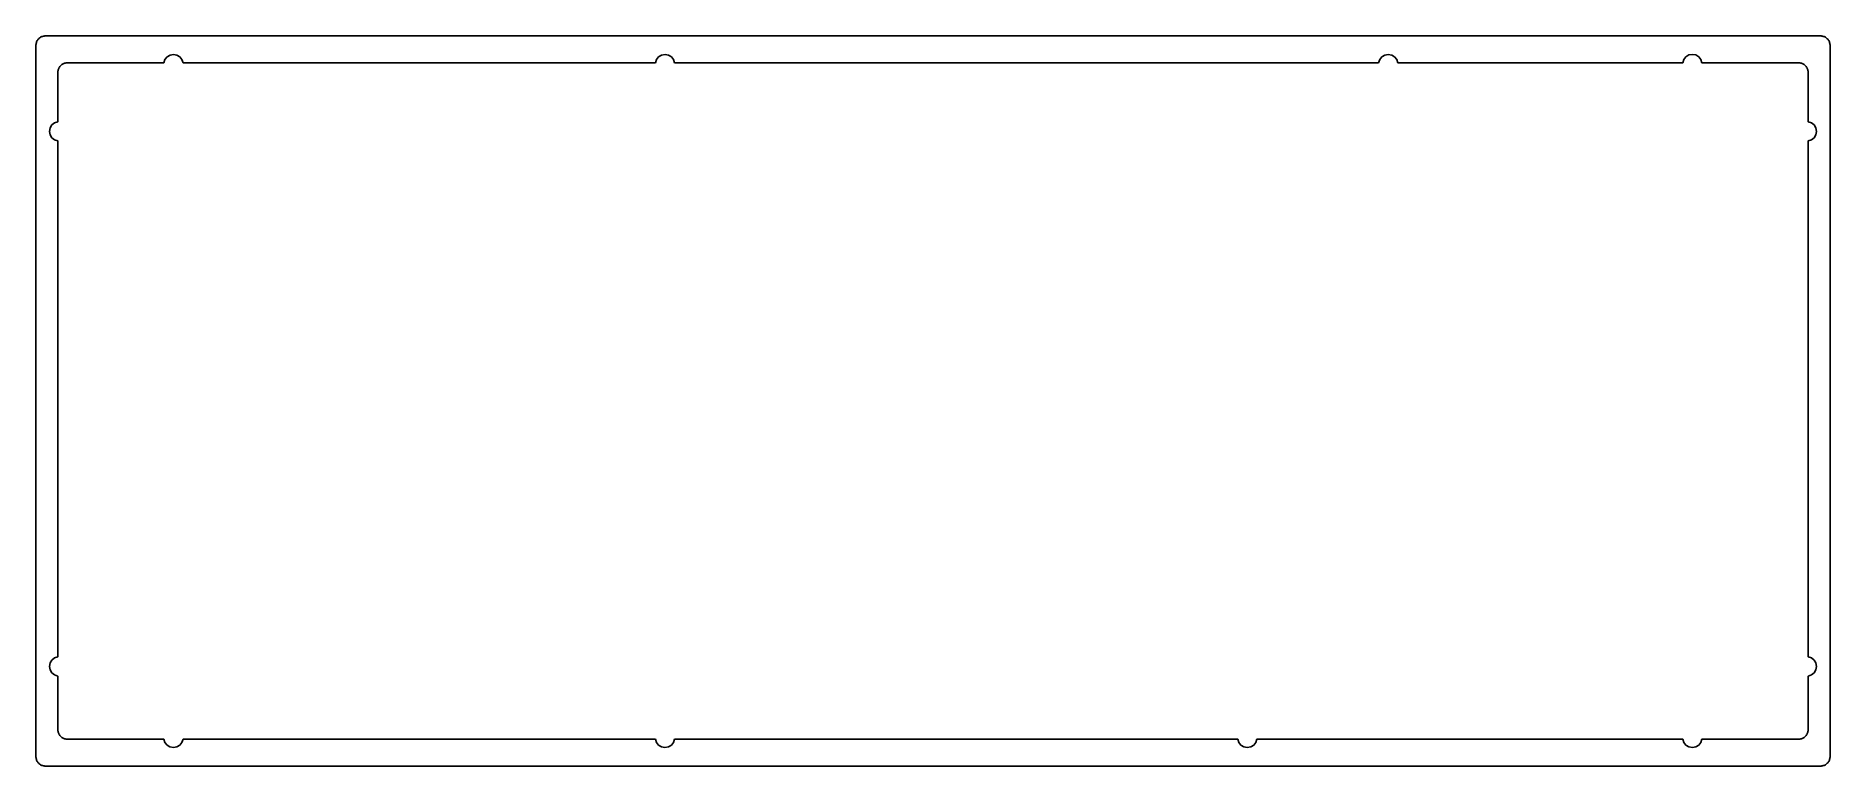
# Model space of a CAD drawing. Extents: x 0 to 366, y 0 to 149.
import ezdxf

# ---------------------------------------------------------------- set-up
doc = ezdxf.new("R2010")
doc.units = 0
doc.layers.get('0').update_dxf_attribs({"linetype": 'CONTINUOUS'})

msp = doc.modelspace()

# ---------------------------------------------------------------- linework, layer by layer
at = {"color": 0}
for p, q in [((0.100597, 146.925), (0.107487, 147.082)), ((0.100597, 2.10013), (0.100597, 146.925)), ((0.107487, 147.082), (0.125402, 147.239)), ((0.125402, 147.239), (0.155718, 147.392)), ((0.155718, 147.392), (0.198438, 147.545)), ((0.198438, 147.545), (0.253559, 147.691)), ((0.253559, 147.691), (0.318327, 147.833)), ((0.318327, 147.833), (0.395496, 147.971)), ((0.395496, 147.971), (0.482314, 148.102)), ((0.482314, 148.102), (0.580154, 148.225)), ((0.580154, 148.225), (0.686262, 148.34)), ((0.686262, 148.34), (0.802019, 148.446)), ((0.802019, 148.446), (0.924662, 148.544)), ((0.924662, 148.544), (1.05558, 148.631)), ((1.05558, 148.631), (1.19338, 148.708)), ((1.19338, 148.708), (1.33532, 148.773)), ((1.33532, 148.773), (1.48139, 148.828)), ((1.48139, 148.828), (1.63435, 148.871)), ((1.63435, 148.871), (1.78732, 148.901)), ((1.78732, 148.901), (1.94441, 148.919)), ((1.94441, 148.919), (2.10151, 148.926)), ((2.10151, 148.926), (363.763, 148.926)), ((363.763, 148.926), (363.922, 148.919)), ((363.922, 148.919), (364.077, 148.901)), ((364.077, 148.901), (364.229, 148.871)), ((364.229, 148.871), (364.381, 148.828)), ((364.381, 148.828), (364.529, 148.773)), ((364.529, 148.773), (364.67, 148.708)), ((364.67, 148.708), (364.811, 148.631)), ((364.811, 148.631), (364.942, 148.544)), ((364.942, 148.544), (365.061, 148.446)), ((365.061, 148.446), (365.178, 148.34)), ((365.178, 148.34), (365.284, 148.225)), ((365.284, 148.225), (365.383, 148.102)), ((365.383, 148.102), (365.471, 147.971)), ((365.471, 147.971), (365.548, 147.833)), ((365.548, 147.833), (365.612, 147.691)), ((365.612, 147.691), (365.668, 147.545)), ((365.668, 147.545), (365.711, 147.392)), ((365.711, 147.392), (365.739, 147.239)), ((365.739, 147.239), (365.756, 147.082)), ((365.756, 147.082), (365.764, 146.925)), ((365.764, 146.925), (365.764, 2.10013)), ((4.96782, 142.668), (4.88237, 142.547)), ((5.06293, 142.781), (4.96782, 142.668)), ((5.16625, 142.889), (5.06293, 142.781)), ((5.27925, 142.986), (5.16625, 142.889)), ((5.39916, 143.077), (5.27925, 142.986)), ((5.52732, 143.159), (5.39916, 143.077)), ((5.66099, 143.231), (5.52732, 143.159)), ((5.80016, 143.29), (5.66099, 143.231)), ((5.94349, 143.341), (5.80016, 143.29)), ((6.09092, 143.379), (5.94349, 143.341)), ((6.24113, 143.408), (6.09092, 143.379)), ((6.3941, 143.425), (6.24113, 143.408)), ((6.54706, 143.432), (6.3941, 143.425)), ((26.1855, 143.432), (6.54706, 143.432)), ((26.4046, 144.114), (26.1855, 143.432)), ((26.8387, 144.658), (26.4046, 144.114)), ((27.434, 145.019), (26.8387, 144.658)), ((28.1395, 145.149), (27.434, 145.019)), ((28.8437, 145.019), (28.1395, 145.149)), ((29.439, 144.658), (28.8437, 145.019)), ((29.8731, 144.114), (29.439, 144.658)), ((30.0936, 143.432), (29.8731, 144.114)), ((126.361, 143.432), (30.0936, 143.432)), ((126.578, 144.117), (126.361, 143.432)), ((127.012, 144.662), (126.578, 144.117)), ((127.609, 145.025), (127.012, 144.662)), ((128.316, 145.154), (127.609, 145.025)), ((129.021, 145.023), (128.316, 145.154)), ((129.617, 144.662), (129.021, 145.023)), ((130.051, 144.117), (129.617, 144.662)), ((130.27, 143.432), (130.051, 144.117)), ((273.751, 143.43), (130.27, 143.432)), ((273.968, 144.117), (273.751, 143.43)), ((274.402, 144.665), (273.968, 144.117)), ((274.998, 145.028), (274.402, 144.665)), ((275.707, 145.159), (274.998, 145.028)), ((276.414, 145.028), (275.707, 145.159)), ((277.011, 144.665), (276.414, 145.028)), ((277.445, 144.117), (277.011, 144.665)), ((277.662, 143.43), (277.445, 144.117)), ((335.732, 143.43), (277.662, 143.43)), ((335.948, 144.118), (335.732, 143.43)), ((336.382, 144.666), (335.948, 144.118)), ((336.979, 145.03), (336.382, 144.666)), ((337.688, 145.161), (336.979, 145.03)), ((338.395, 145.03), (337.688, 145.161)), ((338.992, 144.666), (338.395, 145.03)), ((339.424, 144.118), (338.992, 144.666)), ((339.642, 143.43), (339.424, 144.118)), ((359.318, 143.43), (339.642, 143.43)), ((359.47, 143.425), (359.318, 143.43)), ((359.625, 143.408), (359.47, 143.425)), ((359.773, 143.379), (359.625, 143.408)), ((359.922, 143.341), (359.773, 143.379)), ((360.066, 143.29), (359.922, 143.341)), ((360.204, 143.231), (360.066, 143.29)), ((360.338, 143.159), (360.204, 143.231)), ((360.465, 143.077), (360.338, 143.159)), ((360.585, 142.986), (360.465, 143.077)), ((360.698, 142.889), (360.585, 142.986)), ((360.803, 142.781), (360.698, 142.889)), ((360.899, 142.668), (360.803, 142.781)), ((360.98, 142.547), (360.899, 142.668)), ((4.60266, 141.724), (4.59574, 141.578)), ((4.59574, 141.578), (4.59574, 131.419)), ((4.6192, 141.869), (4.60266, 141.724)), ((4.64951, 142.011), (4.6192, 141.869)), ((4.69085, 142.151), (4.64951, 142.011)), ((4.74458, 142.288), (4.69085, 142.151)), ((4.80797, 142.419), (4.74458, 142.288)), ((4.88237, 142.547), (4.80797, 142.419)), ((361.057, 142.419), (360.98, 142.547)), ((361.121, 142.288), (361.057, 142.419)), ((361.174, 142.151), (361.121, 142.288)), ((361.216, 142.011), (361.174, 142.151)), ((361.244, 141.869), (361.216, 142.011)), ((361.262, 141.724), (361.244, 141.869)), ((361.269, 141.578), (361.262, 141.724)), ((361.269, 131.419), (361.269, 141.578)), ((2.99723, 130.172), (2.86632, 129.464)), ((2.86632, 129.464), (2.99723, 128.757)), ((3.36103, 130.769), (2.99723, 130.172)), ((2.99723, 128.757), (3.36103, 128.16)), ((3.90811, 131.203), (3.36103, 130.769)), ((3.36103, 128.16), (3.90811, 127.726)), ((4.59574, 131.419), (3.90811, 131.203)), ((361.954, 131.202), (361.269, 131.419)), ((362.5, 130.768), (361.954, 131.202)), ((361.954, 127.729), (362.5, 128.162)), ((362.86, 130.172), (362.5, 130.768)), ((362.5, 128.162), (362.86, 128.758)), ((362.994, 129.464), (362.86, 130.172)), ((362.86, 128.758), (362.994, 129.464)), ((3.90811, 127.726), (4.59574, 127.508)), ((4.59574, 127.508), (4.59437, 22.3642)), ((361.269, 127.51), (361.954, 127.729)), ((361.269, 22.3655), (361.269, 127.51)), ((3.90811, 22.1464), (3.36241, 21.7124)), ((4.59437, 22.3642), (3.90811, 22.1464)), ((361.954, 22.1478), (361.269, 22.3655)), ((362.504, 21.7138), (361.954, 22.1478)), ((2.99999, 21.1171), (2.86907, 20.4088)), ((2.86907, 20.4088), (2.99999, 19.7018)), ((3.36241, 21.7124), (2.99999, 21.1171)), ((2.99999, 19.7018), (3.36241, 19.1065)), ((3.36241, 19.1065), (3.90811, 18.6724)), ((3.90811, 18.6724), (4.59437, 18.4533)), ((4.59437, 18.4533), (4.59437, 7.44693)), ((361.269, 18.4547), (361.954, 18.6724)), ((361.269, 7.44693), (361.269, 18.4547)), ((361.954, 18.6724), (362.504, 19.1051)), ((362.864, 21.1171), (362.504, 21.7138)), ((362.504, 19.1051), (362.864, 19.7018)), ((362.998, 20.4088), (362.864, 21.1171)), ((362.864, 19.7018), (362.998, 20.4088)), ((4.59437, 7.44693), (4.60266, 7.30222)), ((361.262, 7.30222), (361.269, 7.44693)), ((4.60266, 7.30222), (4.6192, 7.15754)), ((4.6192, 7.15754), (4.64951, 7.01559)), ((4.64951, 7.01559), (4.69085, 6.87504)), ((4.69085, 6.87504), (4.74458, 6.73862)), ((4.74458, 6.73862), (4.80797, 6.60633)), ((4.80797, 6.60633), (4.88237, 6.47954)), ((4.88237, 6.47954), (4.96782, 6.35825)), ((4.96782, 6.35825), (5.06293, 6.24526)), ((5.06293, 6.24526), (5.16625, 6.13777)), ((5.16625, 6.13777), (5.27925, 6.03857)), ((5.27925, 6.03857), (5.39916, 5.94762)), ((5.39916, 5.94762), (5.52732, 5.86768)), ((5.52732, 5.86768), (5.66099, 5.79603)), ((5.66099, 5.79603), (5.80016, 5.73677)), ((5.80016, 5.73677), (5.94349, 5.68579)), ((5.94349, 5.68579), (6.09092, 5.6472)), ((6.09092, 5.6472), (6.24113, 5.61827)), ((6.24113, 5.61827), (6.3941, 5.60035)), ((6.3941, 5.60035), (6.54706, 5.59484)), ((6.54706, 5.59484), (26.1855, 5.59484)), ((26.1855, 5.59484), (26.4018, 4.90996)), ((26.4018, 4.90996), (26.8359, 4.3615)), ((26.8359, 4.3615), (27.4312, 3.99905)), ((27.4312, 3.99905), (28.1395, 3.86676)), ((28.1395, 3.86676), (28.8465, 3.99905)), ((28.8465, 3.99905), (29.4445, 4.3615)), ((29.4445, 4.3615), (29.8772, 4.90859)), ((29.8772, 4.90859), (30.0964, 5.59484)), ((30.0964, 5.59484), (126.352, 5.59484)), ((126.352, 5.59484), (126.569, 4.90859)), ((126.569, 4.90859), (127.003, 4.3615)), ((127.003, 4.3615), (127.599, 3.99768)), ((127.599, 3.99768), (128.308, 3.86539)), ((128.308, 3.86539), (129.015, 3.99768)), ((129.015, 3.99768), (129.611, 4.3615)), ((129.611, 4.3615), (130.046, 4.90859)), ((130.046, 4.90859), (130.263, 5.59484)), ((130.263, 5.59484), (245.029, 5.59484)), ((245.029, 5.59484), (245.247, 4.90996)), ((245.247, 4.90996), (245.679, 4.36287)), ((245.679, 4.36287), (246.276, 4.00043)), ((246.276, 4.00043), (246.984, 3.86814)), ((246.984, 3.86814), (247.691, 4.00043)), ((247.691, 4.00043), (248.29, 4.3615)), ((248.29, 4.3615), (248.722, 4.90996)), ((248.722, 4.90996), (248.941, 5.59484)), ((248.941, 5.59484), (335.732, 5.59484)), ((335.732, 5.59484), (335.949, 4.90859)), ((335.949, 4.90859), (336.383, 4.3615)), ((336.383, 4.3615), (336.98, 3.99768)), ((336.98, 3.99768), (337.688, 3.86539)), ((337.688, 3.86539), (338.395, 3.99768)), ((338.395, 3.99768), (338.992, 4.3615)), ((338.992, 4.3615), (339.426, 4.90859)), ((339.426, 4.90859), (339.644, 5.59484)), ((339.644, 5.59484), (359.318, 5.59484)), ((359.318, 5.59484), (359.47, 5.60035)), ((359.47, 5.60035), (359.625, 5.61827)), ((359.625, 5.61827), (359.773, 5.6472)), ((359.773, 5.6472), (359.922, 5.68579)), ((359.922, 5.68579), (360.066, 5.73677)), ((360.066, 5.73677), (360.204, 5.79603)), ((360.204, 5.79603), (360.338, 5.86768)), ((360.338, 5.86768), (360.465, 5.94762)), ((360.465, 5.94762), (360.585, 6.03857)), ((360.585, 6.03857), (360.698, 6.13777)), ((360.698, 6.13777), (360.803, 6.24526)), ((360.803, 6.24526), (360.899, 6.35825)), ((360.899, 6.35825), (360.98, 6.47954)), ((360.98, 6.47954), (361.057, 6.60633)), ((361.057, 6.60633), (361.121, 6.73862)), ((361.121, 6.73862), (361.174, 6.87504)), ((361.174, 6.87504), (361.216, 7.01559)), ((361.216, 7.01559), (361.244, 7.15754)), ((361.244, 7.15754), (361.262, 7.30222)), ((0.107487, 1.94303), (0.100597, 2.10013)), ((0.125402, 1.78732), (0.107487, 1.94303)), ((0.155718, 1.63298), (0.125402, 1.78732)), ((0.198438, 1.48139), (0.155718, 1.63298)), ((0.253559, 1.33394), (0.198438, 1.48139)), ((0.318327, 1.192), (0.253559, 1.33394)), ((0.395496, 1.05558), (0.318327, 1.192)), ((0.482314, 0.924662), (0.395496, 1.05558)), ((0.580154, 0.802019), (0.482314, 0.924662)), ((0.686262, 0.684886), (0.580154, 0.802019)), ((0.802019, 0.580154), (0.686262, 0.684886)), ((0.924662, 0.480935), (0.802019, 0.580154)), ((1.05558, 0.39412), (0.924662, 0.480935)), ((1.19338, 0.316949), (1.05558, 0.39412)), ((1.33532, 0.252181), (1.19338, 0.316949)), ((1.48139, 0.19706), (1.33532, 0.252181)), ((1.63435, 0.155718), (1.48139, 0.19706)), ((1.78732, 0.124024), (1.63435, 0.155718)), ((1.94441, 0.106109), (1.78732, 0.124024)), ((2.10151, 0.099219), (1.94441, 0.106109)), ((363.763, 0.099219), (2.10151, 0.099219)), ((363.922, 0.106109), (363.763, 0.099219)), ((364.077, 0.124024), (363.922, 0.106109)), ((364.229, 0.155718), (364.077, 0.124024)), ((364.381, 0.19706), (364.229, 0.155718)), ((364.529, 0.252181), (364.381, 0.19706)), ((364.67, 0.316949), (364.529, 0.252181)), ((364.811, 0.39412), (364.67, 0.316949)), ((364.942, 0.480935), (364.811, 0.39412)), ((365.061, 0.580154), (364.942, 0.480935)), ((365.178, 0.684886), (365.061, 0.580154)), ((365.284, 0.802019), (365.178, 0.684886)), ((365.383, 0.924662), (365.284, 0.802019)), ((365.471, 1.05558), (365.383, 0.924662)), ((365.548, 1.192), (365.471, 1.05558)), ((365.612, 1.33394), (365.548, 1.192)), ((365.668, 1.48139), (365.612, 1.33394)), ((365.711, 1.63298), (365.668, 1.48139)), ((365.739, 1.78732), (365.711, 1.63298)), ((365.756, 1.94303), (365.739, 1.78732)), ((365.764, 2.10013), (365.756, 1.94303))]:
    msp.add_line(p, q, dxfattribs=at)

doc.saveas('drawing.dxf')
